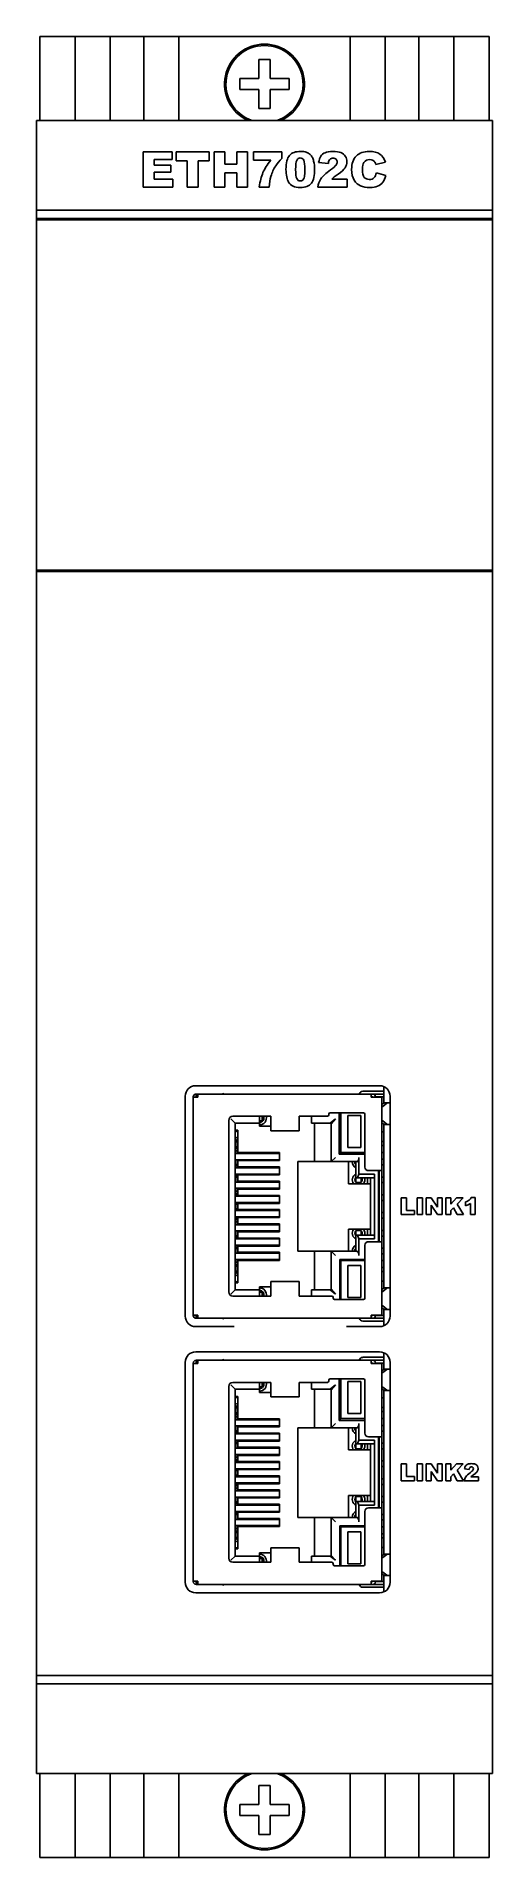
# Model space of a CAD drawing. Header units: inches. Extents: x 0 to 32, y 0 to 130.
import ezdxf

# ---------------------------------------------------------------- set-up
doc = ezdxf.new("R2010")
doc.units = ezdxf.units.IN
doc.header["$LTSCALE"] = 1.21
doc.header["$MEASUREMENT"] = 0
doc.layers.get('0').update_dxf_attribs({"linetype": 'CONTINUOUS'})
doc.layers.add('02___PRT_ALL_AXES', color=7, linetype='CONTINUOUS')
doc.layers.add('03___PRT_ALL_CURVES', color=7, linetype='CONTINUOUS')

msp = doc.modelspace()

# ---------------------------------------------------------------- linework, layer by layer
at = {"color": 7, "linetype": 'Continuous'}
for p, q in [((0, 130), (0, 124)), ((32, 130), (32, 124)), ((15.6, 127), (15.6, 128.35)), ((15.6, 128.35), (16.4, 128.35)), ((16.4, 128.35), (16.4, 127)), ((14.25, 127), (14.25, 126.2)), ((14.25, 127), (15.6, 127)), ((14.25, 126.2), (15.6, 126.2)), ((15.6, 124.85), (15.6, 126.2)), ((16.4, 127), (17.75, 127)), ((16.4, 124.85), (16.4, 126.2)), ((17.75, 126.2), (16.4, 126.2)), ((17.75, 126.2), (17.75, 127)), ((16.4, 124.85), (15.6, 124.85)), ((-0.25, 6), (-0.25, 124)), ((32.25, 124), (-0.25, 124)), ((32.25, 6), (32.25, 124)), ((32.25, 117.6), (-0.25, 117.6)), ((-0.25, 117), (32.25, 117)), ((32.25, 116.9), (-0.25, 116.9)), ((-0.25, 91.9), (32.25, 91.9)), ((-0.25, 91.8), (32.25, 91.8)), ((24.2, 55.1), (11.1, 55.1)), ((23, 54.71), (24.5, 54.71)), ((10.35, 54.35), (10.35, 38.65)), ((10.91, 54.3), (10.91, 38.7)), ((10.91, 54.27), (11.26, 54.27)), ((11.12, 54.5), (24.5, 54.5)), ((11.12, 54.27), (11.12, 54.5)), ((11.26, 54.3), (11.12, 54.3)), ((11.22, 54.3), (11.22, 54.27)), ((11.26, 54.27), (11.26, 54.5)), ((13.09, 54.55), (12.92, 54.5)), ((13.1, 54.5), (13.09, 54.55)), ((23.61, 54.27), (23.61, 54.5)), ((23.71, 54.3), (23.61, 54.3)), ((23.61, 54.27), (24.37, 54.27)), ((23.71, 54.27), (23.71, 54.3)), ((24.5, 54.3), (23.92, 54.3)), ((23.92, 54.27), (23.92, 54.3)), ((24.37, 38.73), (24.37, 54.27)), ((24.37, 53.75), (24.5, 53.85)), ((24.39, 53.62), (24.41, 53.61)), ((24.41, 53.61), (24.42, 53.61)), ((24.42, 53.61), (24.43, 53.62)), ((24.43, 53.62), (24.73, 53.85)), ((24.54, 53.87), (24.95, 53.87)), ((24.95, 38.65), (24.95, 54.35)), ((13.45, 52.62), (13.45, 40.38)), ((16.45, 52.92), (13.75, 52.92)), ((15.83, 52.6), (15.64, 52.6)), ((15.83, 52.92), (15.83, 52.6)), ((16.45, 51.88), (16.45, 52.92)), ((20.49, 52.92), (18.48, 52.92)), ((18.48, 52.92), (18.48, 51.88)), ((20.59, 53.02), (20.59, 53.07)), ((20.69, 53.17), (23.05, 53.17)), ((21.45, 50.34), (21.45, 53.17)), ((22.87, 52.98), (21.93, 52.98)), ((21.93, 50.69), (21.93, 52.98)), ((22.87, 52.98), (22.87, 50.69)), ((23.15, 49.29), (23.15, 53.07)), ((24.5, 52.36), (24.37, 52.46)), ((24.41, 52.6), (24.39, 52.59)), ((24.43, 52.59), (24.41, 52.6)), ((24.73, 52.36), (24.43, 52.59)), ((24.54, 52.34), (24.95, 52.34)), ((13.91, 51.3), (13.96, 51.3)), ((13.96, 50.25), (13.96, 51.3)), ((13.96, 51.1), (14.09, 51.1)), ((14.09, 50.74), (13.96, 50.74)), ((18.48, 51.88), (16.45, 51.88)), ((24.5, 51.12), (24.37, 51.12)), ((24.37, 50.84), (24.5, 50.84)), ((13.91, 50.25), (17.08, 50.25)), ((17.08, 49.81), (13.91, 49.81)), ((13.96, 49.24), (13.96, 49.81)), ((14.09, 49.47), (13.96, 49.47)), ((14.09, 49.81), (14.09, 49.75)), ((23.15, 50.34), (21.45, 50.34)), ((21.93, 50.69), (22.87, 50.69)), ((22.5, 49.68), (22.5, 49.45)), ((22.5, 49.45), (22.52, 49.45)), ((24.37, 50.34), (24.5, 50.34)), ((24.5, 49.85), (24.37, 49.85)), ((24.5, 49.45), (24.37, 49.45)), ((13.91, 49.24), (17.08, 49.24)), ((17.08, 48.79), (13.91, 48.79)), ((13.91, 48.22), (17.08, 48.22)), ((13.96, 48.22), (13.96, 48.79)), ((13.96, 48.56), (14.09, 48.56)), ((14.09, 48.29), (14.09, 48.22)), ((22.52, 48.58), (22.5, 48.58)), ((22.5, 48.58), (22.5, 48.18)), ((22.5, 48.18), (22.9, 48.18)), ((22.9, 48.18), (22.9, 48.53)), ((23.33, 48.53), (23.33, 48.1)), ((24.37, 49.04), (23.41, 49.04)), ((24.17, 48.58), (24.12, 48.58)), ((24.17, 48.18), (24.12, 48.18)), ((24.17, 49.04), (24.17, 43.96)), ((24.5, 48.58), (24.37, 48.58)), ((24.5, 48.18), (24.37, 48.18)), ((17.08, 47.78), (13.91, 47.78)), ((13.91, 47.21), (17.08, 47.21)), ((13.96, 47.21), (13.96, 47.78)), ((13.96, 47.29), (14.09, 47.29)), ((14.09, 47.27), (14.09, 47.21)), ((24.17, 47.31), (24.12, 47.31)), ((24.17, 46.91), (24.12, 46.91)), ((24.5, 47.31), (24.37, 47.31)), ((24.5, 46.91), (24.37, 46.91)), ((17.08, 46.76), (13.91, 46.76)), ((13.91, 46.19), (17.08, 46.19)), ((17.08, 45.75), (13.91, 45.75)), ((13.96, 46.19), (13.96, 46.76)), ((13.96, 45.17), (13.96, 45.75)), ((14.09, 45.66), (13.96, 45.66)), ((14.09, 45.75), (14.09, 45.68)), ((24.17, 46.04), (24.12, 46.04)), ((24.17, 45.64), (24.12, 45.64)), ((24.5, 46.04), (24.37, 46.04)), ((24.5, 45.64), (24.37, 45.64)), ((13.91, 45.17), (17.08, 45.17)), ((17.08, 44.73), (13.91, 44.73)), ((13.96, 44.16), (13.96, 44.73)), ((14.09, 44.39), (13.96, 44.39)), ((14.09, 44.73), (14.09, 44.67)), ((22.9, 44.77), (22.5, 44.77)), ((22.5, 44.77), (22.5, 44.37)), ((22.5, 44.37), (22.52, 44.37)), ((22.9, 44.42), (22.9, 44.77)), ((23.33, 44.85), (23.33, 44.42)), ((24.17, 44.77), (24.12, 44.77)), ((24.17, 44.37), (24.12, 44.37)), ((24.5, 44.77), (24.37, 44.77)), ((24.5, 44.37), (24.37, 44.37)), ((13.91, 44.16), (17.08, 44.16)), ((17.08, 43.71), (13.91, 43.71)), ((13.91, 43.14), (17.08, 43.14)), ((13.96, 43.14), (13.96, 43.71)), ((13.96, 43.48), (14.09, 43.48)), ((14.09, 43.21), (14.09, 43.14)), ((22.52, 43.5), (22.5, 43.5)), ((22.5, 43.5), (22.5, 43.28)), ((23.15, 39.93), (23.15, 43.71)), ((23.41, 43.96), (24.37, 43.96)), ((24.5, 43.5), (24.37, 43.5)), ((24.5, 43.1), (24.37, 43.1)), ((17.08, 42.7), (13.91, 42.7)), ((13.96, 41.65), (13.91, 41.65)), ((13.96, 41.65), (13.96, 42.7)), ((13.96, 42.21), (14.09, 42.21)), ((14.09, 41.85), (13.96, 41.85)), ((21.45, 42.62), (23.15, 42.62)), ((21.45, 39.83), (21.45, 42.62)), ((22.87, 42.26), (21.93, 42.26)), ((21.93, 39.97), (21.93, 42.26)), ((22.87, 42.26), (22.87, 39.97)), ((24.37, 42.62), (24.5, 42.62)), ((24.37, 42.11), (24.5, 42.11)), ((24.5, 41.83), (24.37, 41.83)), ((15.64, 40.36), (15.83, 40.36)), ((15.83, 40.36), (15.83, 40.08)), ((16.45, 41.12), (18.48, 41.12)), ((16.45, 40.08), (16.45, 41.12)), ((18.48, 41.12), (18.48, 40.08)), ((24.5, 40.64), (24.37, 40.54)), ((24.39, 40.41), (24.41, 40.4)), ((24.41, 40.4), (24.42, 40.41)), ((24.42, 40.41), (24.43, 40.41)), ((24.43, 40.41), (24.73, 40.64)), ((24.54, 40.66), (24.95, 40.66)), ((13.75, 40.08), (16.45, 40.08)), ((18.48, 40.08), (20.8, 40.08)), ((20.9, 39.93), (20.9, 39.98)), ((23.05, 39.83), (21, 39.83)), ((21.93, 39.97), (22.87, 39.97)), ((24.37, 39.25), (24.5, 39.15)), ((24.41, 39.39), (24.39, 39.38)), ((24.43, 39.38), (24.41, 39.39)), ((24.73, 39.15), (24.43, 39.38)), ((24.54, 39.13), (24.95, 39.13)), ((10.91, 38.73), (11.26, 38.73)), ((11.1, 37.9), (13.85, 37.9)), ((11.12, 38.73), (11.12, 38.5)), ((11.12, 38.7), (11.26, 38.7)), ((11.12, 38.5), (24.5, 38.5)), ((11.22, 38.73), (11.22, 38.7)), ((11.23, 38.72), (11.22, 38.73)), ((11.26, 38.5), (11.26, 38.73)), ((12.92, 38.5), (13.09, 38.45)), ((13.09, 38.45), (13.1, 38.5)), ((21.84, 37.9), (24.2, 37.9)), ((23, 38.3), (24.5, 38.3)), ((23.61, 38.73), (24.37, 38.73)), ((23.61, 38.5), (23.61, 38.73)), ((23.61, 38.7), (23.71, 38.7)), ((23.71, 38.7), (23.71, 38.73)), ((23.92, 38.7), (23.92, 38.73)), ((24.12, 38.7), (24.5, 38.7)), ((10.35, 35.35), (10.35, 19.65)), ((10.91, 35.3), (10.91, 19.7)), ((10.91, 35.27), (11.26, 35.27)), ((24.2, 36.1), (11.1, 36.1)), ((11.12, 35.5), (24.5, 35.5)), ((11.12, 35.27), (11.12, 35.5)), ((11.26, 35.3), (11.12, 35.3)), ((11.22, 35.3), (11.22, 35.27)), ((11.26, 35.27), (11.26, 35.5)), ((13.09, 35.55), (12.92, 35.5)), ((13.1, 35.5), (13.09, 35.55)), ((23, 35.71), (24.5, 35.71)), ((23.61, 35.27), (23.61, 35.5)), ((23.71, 35.3), (23.61, 35.3)), ((23.61, 35.27), (24.37, 35.27)), ((23.71, 35.27), (23.71, 35.3)), ((24.5, 35.3), (23.92, 35.3)), ((23.92, 35.27), (23.92, 35.3)), ((24.37, 19.73), (24.37, 35.27)), ((24.95, 19.65), (24.95, 35.35)), ((16.45, 33.92), (13.75, 33.92)), ((15.83, 33.92), (15.83, 33.6)), ((16.45, 32.88), (16.45, 33.92)), ((20.49, 33.92), (18.48, 33.92)), ((18.48, 33.92), (18.48, 32.88)), ((20.59, 34.02), (20.59, 34.07)), ((20.69, 34.17), (23.05, 34.17)), ((21.45, 31.34), (21.45, 34.17)), ((22.87, 33.98), (21.93, 33.98)), ((21.93, 31.69), (21.93, 33.98)), ((22.87, 33.98), (22.87, 31.69)), ((23.15, 30.29), (23.15, 34.07)), ((24.37, 34.75), (24.5, 34.85)), ((24.39, 34.62), (24.41, 34.61)), ((24.41, 34.61), (24.42, 34.61)), ((24.42, 34.61), (24.43, 34.62)), ((24.43, 34.62), (24.73, 34.85)), ((24.54, 34.87), (24.95, 34.87)), ((13.45, 33.62), (13.45, 21.38)), ((15.83, 33.6), (15.64, 33.6)), ((18.48, 32.88), (16.45, 32.88)), ((24.5, 33.36), (24.37, 33.46)), ((24.41, 33.6), (24.39, 33.59)), ((24.43, 33.59), (24.41, 33.6)), ((24.73, 33.36), (24.43, 33.59)), ((24.54, 33.34), (24.95, 33.34)), ((13.91, 32.3), (13.96, 32.3)), ((13.91, 31.25), (17.08, 31.25)), ((13.96, 31.25), (13.96, 32.3)), ((13.96, 32.1), (14.09, 32.1)), ((14.09, 31.74), (13.96, 31.74)), ((23.15, 31.34), (21.45, 31.34)), ((21.93, 31.69), (22.87, 31.69)), ((24.5, 32.12), (24.37, 32.12)), ((24.37, 31.84), (24.5, 31.84)), ((24.37, 31.34), (24.5, 31.34)), ((17.08, 30.81), (13.91, 30.81)), ((13.91, 30.24), (17.08, 30.24)), ((13.96, 30.24), (13.96, 30.81)), ((14.09, 30.47), (13.96, 30.47)), ((14.09, 30.81), (14.09, 30.75)), ((22.5, 30.68), (22.5, 30.45)), ((22.5, 30.45), (22.52, 30.45)), ((24.37, 30.04), (23.41, 30.04)), ((24.17, 30.04), (24.17, 24.96)), ((24.5, 30.85), (24.37, 30.85)), ((24.5, 30.45), (24.37, 30.45)), ((17.08, 29.79), (13.91, 29.79)), ((13.91, 29.22), (17.08, 29.22)), ((17.08, 28.78), (13.91, 28.78)), ((13.96, 29.22), (13.96, 29.79)), ((13.96, 29.56), (14.09, 29.56)), ((13.96, 28.21), (13.96, 28.78)), ((14.09, 29.29), (14.09, 29.22)), ((22.52, 29.58), (22.5, 29.58)), ((22.5, 29.58), (22.5, 29.18)), ((22.5, 29.18), (22.9, 29.18)), ((22.9, 29.18), (22.9, 29.53)), ((23.33, 29.53), (23.33, 29.1)), ((24.17, 29.58), (24.12, 29.58)), ((24.17, 29.18), (24.12, 29.18)), ((24.5, 29.58), (24.37, 29.58)), ((24.5, 29.18), (24.37, 29.18)), ((13.91, 28.21), (17.08, 28.21)), ((17.08, 27.76), (13.91, 27.76)), ((13.96, 28.29), (14.09, 28.29)), ((13.96, 27.19), (13.96, 27.76)), ((14.09, 28.27), (14.09, 28.21)), ((24.17, 28.31), (24.12, 28.31)), ((24.17, 27.91), (24.12, 27.91)), ((24.5, 28.31), (24.37, 28.31)), ((24.5, 27.91), (24.37, 27.91)), ((13.91, 27.19), (17.08, 27.19)), ((17.08, 26.75), (13.91, 26.75)), ((13.91, 26.17), (17.08, 26.17)), ((13.96, 26.17), (13.96, 26.75)), ((14.09, 26.66), (13.96, 26.66)), ((14.09, 26.75), (14.09, 26.68)), ((24.17, 27.04), (24.12, 27.04)), ((24.17, 26.64), (24.12, 26.64)), ((24.5, 27.04), (24.37, 27.04)), ((24.5, 26.64), (24.37, 26.64)), ((17.08, 25.73), (13.91, 25.73)), ((13.91, 25.16), (17.08, 25.16)), ((17.08, 24.71), (13.91, 24.71)), ((13.96, 25.16), (13.96, 25.73)), ((14.09, 25.39), (13.96, 25.39)), ((13.96, 24.14), (13.96, 24.71)), ((14.09, 25.73), (14.09, 25.67)), ((22.9, 25.77), (22.5, 25.77)), ((22.5, 25.77), (22.5, 25.37)), ((22.5, 25.37), (22.52, 25.37)), ((22.9, 25.42), (22.9, 25.77)), ((23.15, 20.93), (23.15, 24.71)), ((23.33, 25.85), (23.33, 25.42)), ((23.41, 24.96), (24.37, 24.96)), ((24.17, 25.77), (24.12, 25.77)), ((24.17, 25.37), (24.12, 25.37)), ((24.5, 25.77), (24.37, 25.77)), ((24.5, 25.37), (24.37, 25.37)), ((13.91, 24.14), (17.08, 24.14)), ((17.08, 23.7), (13.91, 23.7)), ((13.96, 24.48), (14.09, 24.48)), ((13.96, 22.65), (13.96, 23.7)), ((14.09, 24.21), (14.09, 24.14)), ((21.45, 23.62), (23.15, 23.62)), ((21.45, 20.83), (21.45, 23.62)), ((22.52, 24.5), (22.5, 24.5)), ((22.5, 24.5), (22.5, 24.28)), ((24.5, 24.5), (24.37, 24.5)), ((24.5, 24.1), (24.37, 24.1)), ((24.37, 23.62), (24.5, 23.62)), ((13.96, 22.65), (13.91, 22.65)), ((13.96, 23.21), (14.09, 23.21)), ((14.09, 22.85), (13.96, 22.85)), ((16.45, 22.12), (18.48, 22.12)), ((16.45, 21.08), (16.45, 22.12)), ((18.48, 22.12), (18.48, 21.08)), ((22.87, 23.26), (21.93, 23.26)), ((21.93, 20.97), (21.93, 23.26)), ((22.87, 23.26), (22.87, 20.97)), ((24.37, 23.11), (24.5, 23.11)), ((24.5, 22.83), (24.37, 22.83)), ((13.75, 21.08), (16.45, 21.08)), ((15.64, 21.36), (15.83, 21.36)), ((15.83, 21.36), (15.83, 21.08)), ((18.48, 21.08), (20.8, 21.08)), ((20.9, 20.93), (20.9, 20.98)), ((23.05, 20.83), (21, 20.83)), ((21.93, 20.97), (22.87, 20.97)), ((24.5, 21.64), (24.37, 21.54)), ((24.39, 21.41), (24.41, 21.4)), ((24.41, 21.4), (24.42, 21.41)), ((24.42, 21.41), (24.43, 21.41)), ((24.43, 21.41), (24.73, 21.64)), ((24.54, 21.66), (24.95, 21.66)), ((10.91, 19.73), (11.26, 19.73)), ((11.12, 19.73), (11.12, 19.5)), ((11.12, 19.7), (11.26, 19.7)), ((11.22, 19.73), (11.22, 19.7)), ((11.23, 19.72), (11.22, 19.73)), ((11.26, 19.5), (11.26, 19.73)), ((23.61, 19.73), (24.37, 19.73)), ((23.61, 19.5), (23.61, 19.73)), ((23.61, 19.7), (23.71, 19.7)), ((23.71, 19.7), (23.71, 19.73)), ((23.92, 19.7), (23.92, 19.73)), ((24.12, 19.7), (24.5, 19.7)), ((24.37, 20.25), (24.5, 20.15)), ((24.41, 20.39), (24.39, 20.38)), ((24.43, 20.38), (24.41, 20.39)), ((24.73, 20.15), (24.43, 20.38)), ((24.54, 20.13), (24.95, 20.13)), ((11.1, 18.9), (24.2, 18.9)), ((11.12, 19.5), (24.5, 19.5)), ((12.92, 19.5), (13.09, 19.45)), ((13.09, 19.45), (13.1, 19.5)), ((23, 19.3), (24.5, 19.3)), ((32.25, 13), (-0.25, 13)), ((32.25, 12.4), (-0.25, 12.4)), ((32.25, 6), (-0.25, 6)), ((0, 6), (0, 0)), ((32, 6), (32, 0)), ((15.6, 5.15), (16.4, 5.15)), ((15.6, 3.8), (15.6, 5.15)), ((16.4, 5.15), (16.4, 3.8)), ((14.25, 3.8), (15.6, 3.8)), ((14.25, 3.8), (14.25, 3)), ((14.25, 3), (15.6, 3)), ((15.6, 1.65), (15.6, 3)), ((16.4, 3.8), (17.75, 3.8)), ((17.75, 3), (16.4, 3)), ((16.4, 1.65), (16.4, 3)), ((17.75, 3), (17.75, 3.8)), ((16.4, 1.65), (15.6, 1.65))]:
    msp.add_line(p, q, dxfattribs=at)
at = {"color": 6, "linetype": 'Continuous'}
for p, q in [((13.91, 52.43), (13.6, 52.74)), ((13.91, 52.43), (15.64, 52.43)), ((13.91, 40.52), (13.91, 52.43)), ((15.64, 52.2), (15.64, 52.92)), ((15.64, 52.2), (16.45, 52.2)), ((19.34, 52.43), (19.34, 52.92)), ((19.34, 52.43), (20.69, 52.43)), ((19.57, 52.43), (19.57, 49.68)), ((21.05, 52.74), (20.69, 52.43)), ((20.74, 52.38), (21.05, 52.74)), ((20.74, 52.38), (20.74, 49.68)), ((21.32, 53.17), (21.32, 50.21)), ((14.09, 51.92), (13.91, 51.92)), ((14.09, 50.32), (14.09, 51.92)), ((24.37, 51.81), (24.5, 51.81)), ((17.08, 50.32), (14.09, 50.32)), ((14.09, 49.75), (17.08, 49.75)), ((14.09, 49.3), (14.09, 49.75)), ((17.08, 50.32), (17.08, 49.75)), ((18.38, 49.68), (22.6, 49.68)), ((18.38, 49.68), (18.38, 43.28)), ((20.74, 49.68), (21.05, 49.98)), ((21.45, 50.34), (21.32, 50.21)), ((21.32, 50.21), (23.15, 50.21)), ((21.99, 48.1), (21.99, 49.68)), ((22.52, 48.53), (22.52, 49.68)), ((22.72, 49.98), (22.72, 48.79)), ((14.09, 49.3), (17.08, 49.3)), ((14.09, 48.73), (17.08, 48.73)), ((14.09, 48.29), (14.09, 48.73)), ((14.09, 48.29), (17.08, 48.29)), ((17.08, 49.3), (17.08, 48.73)), ((17.08, 48.29), (17.08, 47.71)), ((23.56, 48.1), (21.99, 48.1)), ((22.52, 48.53), (23.85, 48.53)), ((22.72, 48.79), (22.62, 48.53)), ((23.85, 48.79), (22.72, 48.79)), ((23.56, 48.53), (23.56, 44.42)), ((23.85, 44.16), (23.85, 48.79)), ((24.12, 43.96), (24.12, 49.04)), ((14.09, 47.71), (17.08, 47.71)), ((14.09, 47.27), (14.09, 47.71)), ((14.09, 47.27), (17.08, 47.27)), ((17.08, 47.27), (17.08, 46.7)), ((14.09, 46.7), (17.08, 46.7)), ((14.09, 46.25), (14.09, 46.7)), ((14.09, 46.25), (17.08, 46.25)), ((14.09, 45.68), (17.08, 45.68)), ((14.09, 45.24), (14.09, 45.68)), ((17.08, 46.25), (17.08, 45.68)), ((14.09, 45.24), (17.08, 45.24)), ((14.09, 44.67), (17.08, 44.67)), ((14.09, 44.22), (14.09, 44.67)), ((14.09, 44.22), (17.08, 44.22)), ((17.08, 45.24), (17.08, 44.67)), ((17.08, 44.22), (17.08, 43.65)), ((21.99, 44.85), (23.56, 44.85)), ((21.99, 43.28), (21.99, 44.85)), ((22.52, 44.42), (23.85, 44.42)), ((22.52, 43.28), (22.52, 44.42)), ((22.62, 44.42), (22.72, 44.16)), ((14.09, 43.65), (17.08, 43.65)), ((14.09, 43.21), (14.09, 43.65)), ((14.09, 43.21), (17.08, 43.21)), ((17.08, 43.21), (17.08, 42.63)), ((22.6, 43.28), (18.38, 43.28)), ((19.57, 43.28), (19.57, 40.52)), ((20.74, 43.28), (21.05, 42.97)), ((20.74, 43.28), (20.74, 40.57)), ((22.72, 44.16), (23.85, 44.16)), ((22.72, 44.16), (22.72, 42.97)), ((14.09, 42.63), (17.08, 42.63)), ((14.09, 41.03), (14.09, 42.63)), ((23.15, 42.69), (21.37, 42.69)), ((21.37, 42.69), (21.45, 42.61)), ((21.37, 42.69), (21.37, 39.83)), ((13.91, 40.52), (13.6, 40.22)), ((13.91, 41.03), (14.09, 41.03)), ((15.64, 40.52), (13.91, 40.52)), ((15.64, 40.75), (16.45, 40.75)), ((15.64, 40.08), (15.64, 40.75)), ((20.69, 40.52), (19.34, 40.52)), ((19.34, 40.08), (19.34, 40.52)), ((20.69, 40.52), (21.05, 40.22)), ((21.05, 40.22), (20.74, 40.57)), ((24.37, 41.14), (24.5, 41.14)), ((24.12, 38.7), (23.92, 38.7)), ((24.12, 38.73), (24.12, 38.7)), ((15.64, 33.2), (15.64, 33.92)), ((19.34, 33.43), (19.34, 33.92)), ((21.32, 34.17), (21.32, 31.21)), ((13.91, 33.43), (13.6, 33.74)), ((13.91, 33.43), (15.64, 33.43)), ((13.91, 21.52), (13.91, 33.43)), ((14.09, 32.92), (13.91, 32.92)), ((14.09, 31.32), (14.09, 32.92)), ((15.64, 33.2), (16.45, 33.2)), ((19.34, 33.43), (20.69, 33.43)), ((19.57, 33.43), (19.57, 30.68)), ((21.05, 33.74), (20.69, 33.43)), ((20.74, 33.38), (21.05, 33.74)), ((20.74, 33.38), (20.74, 30.68)), ((24.37, 32.81), (24.5, 32.81)), ((17.08, 31.32), (14.09, 31.32)), ((17.08, 31.32), (17.08, 30.75)), ((21.45, 31.34), (21.32, 31.21)), ((21.32, 31.21), (23.15, 31.21)), ((14.09, 30.75), (17.08, 30.75)), ((14.09, 30.3), (14.09, 30.75)), ((14.09, 30.3), (17.08, 30.3)), ((17.08, 30.3), (17.08, 29.73)), ((18.38, 30.68), (22.6, 30.68)), ((18.38, 30.68), (18.38, 24.28)), ((20.74, 30.68), (21.05, 30.98)), ((21.99, 29.1), (21.99, 30.68)), ((22.52, 29.53), (22.52, 30.68)), ((22.72, 30.98), (22.72, 29.79)), ((24.12, 24.96), (24.12, 30.04)), ((14.09, 29.73), (17.08, 29.73)), ((14.09, 29.29), (14.09, 29.73)), ((14.09, 29.29), (17.08, 29.29)), ((14.09, 28.71), (17.08, 28.71)), ((14.09, 28.27), (14.09, 28.71)), ((17.08, 29.29), (17.08, 28.71)), ((23.56, 29.1), (21.99, 29.1)), ((22.52, 29.53), (23.85, 29.53)), ((22.72, 29.79), (22.62, 29.53)), ((23.85, 29.79), (22.72, 29.79)), ((23.56, 29.53), (23.56, 25.42)), ((23.85, 25.16), (23.85, 29.79)), ((14.09, 28.27), (17.08, 28.27)), ((14.09, 27.7), (17.08, 27.7)), ((14.09, 27.25), (14.09, 27.7)), ((17.08, 28.27), (17.08, 27.7)), ((14.09, 27.25), (17.08, 27.25)), ((14.09, 26.68), (17.08, 26.68)), ((14.09, 26.24), (14.09, 26.68)), ((14.09, 26.24), (17.08, 26.24)), ((17.08, 27.25), (17.08, 26.68)), ((17.08, 26.24), (17.08, 25.67)), ((14.09, 25.67), (17.08, 25.67)), ((14.09, 25.22), (14.09, 25.67)), ((14.09, 25.22), (17.08, 25.22)), ((17.08, 25.22), (17.08, 24.65)), ((21.99, 25.85), (23.56, 25.85)), ((21.99, 24.28), (21.99, 25.85)), ((22.52, 25.42), (23.85, 25.42)), ((22.52, 24.28), (22.52, 25.42)), ((22.62, 25.42), (22.72, 25.16)), ((22.72, 25.16), (23.85, 25.16)), ((22.72, 25.16), (22.72, 23.97)), ((14.09, 24.65), (17.08, 24.65)), ((14.09, 24.21), (14.09, 24.65)), ((14.09, 24.21), (17.08, 24.21)), ((14.09, 23.63), (17.08, 23.63)), ((14.09, 22.03), (14.09, 23.63)), ((17.08, 24.21), (17.08, 23.63)), ((22.6, 24.28), (18.38, 24.28)), ((19.57, 24.28), (19.57, 21.52)), ((20.74, 24.28), (21.05, 23.97)), ((20.74, 24.28), (20.74, 21.57)), ((23.15, 23.69), (21.37, 23.69)), ((21.37, 23.69), (21.45, 23.61)), ((21.37, 23.69), (21.37, 20.83)), ((24.37, 22.14), (24.5, 22.14)), ((13.91, 21.52), (13.6, 21.22)), ((13.91, 22.03), (14.09, 22.03)), ((15.64, 21.52), (13.91, 21.52)), ((15.64, 21.75), (16.45, 21.75)), ((15.64, 21.08), (15.64, 21.75)), ((20.69, 21.52), (19.34, 21.52)), ((19.34, 21.08), (19.34, 21.52)), ((20.69, 21.52), (21.05, 21.22)), ((21.05, 21.22), (20.74, 21.57)), ((24.12, 19.7), (23.92, 19.7)), ((24.12, 19.73), (24.12, 19.7))]:
    msp.add_line(p, q, dxfattribs=at)
at = {"color": 7, "linetype": 'Continuous'}
for centre, radius, start, end in [((16, 126.6), 2.85, 293.7203, 246.2797), ((16, 126.6), 2.75, 288.8396, 251.1604), ((1.55, 116), 1, 90, 114.4508), ((30.45, 116), 1, 65.5492, 90), ((1.55, 92.8), 1, 245.5492, 270), ((30.45, 92.8), 1, 270, 294.4508), ((11.1, 54.35), 0.75, 90, 180), ((23, 54.45), 0.254, 90, 168.463), ((24.2, 54.35), 0.75, 0, 90), ((11.12, 54.3), 0.203, 90, 180), ((23.71, 54.3), 0.203, 0, 90), ((13.75, 52.62), 0.3, 90, 180), ((15.65, 52.78), 0.483, 268.4364, 17.6819), ((15.65, 52.78), 0.305, 267.5016, 28.8133), ((20.49, 53.02), 0.1, 270, 0), ((20.69, 53.07), 0.1, 90, 180), ((23.05, 53.07), 0.1, 0, 90), ((14.04, 52.32), 0.483, 254.6962, 276.2062), ((13.91, 50.92), 0.483, 68.1715, 90), ((13.91, 50.92), 0.305, 54.2617, 80.1639), ((13.91, 50.92), 0.305, 279.8283, 305.7661), ((13.91, 50.92), 0.483, 276.2062, 291.8333), ((13.91, 49.65), 0.305, 279.8283, 305.7661), ((13.91, 49.65), 0.305, 18.2111, 31.7077), ((13.91, 49.65), 0.483, 11.4621, 19.3769), ((22.7, 49.65), 0.445, 176.7002, 246.1397), ((22.7, 49.65), 0.267, 174.5039, 221.4177), ((13.91, 48.38), 0.305, 54.2617, 80.1639), ((13.91, 48.38), 0.483, 46.9426, 59.2562), ((13.91, 49.65), 0.483, 300.8015, 313.0766), ((13.91, 48.38), 0.305, 328.3206, 341.7634), ((13.91, 48.38), 0.483, 340.6084, 348.5455), ((22.7, 48.38), 0.445, 113.8647, 219.3148), ((22.7, 48.38), 0.267, 138.5823, 221.4177), ((22.7, 48.38), 0.267, 228.5823, 311.4177), ((22.7, 48.38), 0.267, 318.5823, 35.1374), ((22.7, 48.38), 0.445, 320.7173, 20.176), ((23.41, 49.29), 0.254, 180, 270), ((13.91, 47.11), 0.483, 68.1715, 83.8019), ((13.91, 47.11), 0.305, 54.2617, 80.1639), ((13.91, 47.11), 0.305, 18.2111, 31.7077), ((13.91, 47.11), 0.483, 11.4621, 19.3769), ((13.91, 47.11), 0.483, 276.2062, 291.8333), ((13.91, 45.84), 0.483, 68.1715, 83.8019), ((13.91, 45.84), 0.305, 279.8283, 305.7661), ((13.91, 45.84), 0.483, 46.9426, 59.2562), ((13.91, 47.11), 0.483, 300.8015, 313.0766), ((13.91, 45.84), 0.305, 328.3206, 341.7634), ((13.91, 45.84), 0.483, 340.6084, 348.5455), ((13.91, 45.84), 0.483, 276.2062, 291.8333), ((13.91, 44.57), 0.305, 279.8283, 305.7661), ((13.91, 44.57), 0.483, 300.8015, 313.0766), ((13.91, 44.57), 0.305, 18.2111, 31.7077), ((13.91, 44.57), 0.483, 11.4621, 19.3769), ((22.7, 44.57), 0.445, 140.7173, 246.1397), ((22.7, 44.57), 0.267, 138.5823, 221.4177), ((22.7, 44.57), 0.267, 48.5823, 131.4177), ((22.7, 44.57), 0.267, 324.8626, 41.4177), ((22.7, 44.57), 0.445, 339.843, 39.3148), ((13.91, 43.3), 0.305, 54.2617, 80.1639), ((13.91, 43.3), 0.483, 46.9426, 59.2562), ((13.91, 43.3), 0.305, 328.3206, 341.7634), ((13.91, 43.3), 0.483, 340.6084, 348.5455), ((22.7, 43.3), 0.445, 113.8647, 183.3033), ((22.7, 43.3), 0.267, 138.5823, 185.4961), ((23.41, 43.71), 0.254, 90, 180), ((13.91, 42.03), 0.483, 68.1715, 83.8019), ((13.91, 42.03), 0.305, 54.2617, 80.1639), ((13.91, 42.03), 0.305, 279.8283, 305.7661), ((13.75, 40.38), 0.3, 180, 270), ((13.91, 42.03), 0.483, 270, 291.8333), ((14.04, 40.63), 0.483, 83.8019, 105.3038), ((15.65, 40.18), 0.483, 348.4585, 91.5665), ((15.65, 40.18), 0.305, 341.6172, 92.4946), ((20.8, 39.98), 0.1, 0, 90), ((21, 39.93), 0.1, 180, 270), ((23.05, 39.93), 0.1, 270, 0), ((11.1, 38.65), 0.75, 180, 270), ((11.12, 38.7), 0.203, 180, 270), ((23, 38.55), 0.254, 191.537, 270), ((23.71, 38.7), 0.203, 270, 360), ((24.2, 38.65), 0.75, 270, 0), ((11.1, 35.35), 0.75, 90, 180), ((11.12, 35.3), 0.203, 90, 180), ((23, 35.45), 0.254, 90, 168.463), ((23.71, 35.3), 0.203, 0, 90), ((24.2, 35.35), 0.75, 0, 90), ((13.75, 33.62), 0.3, 90, 180), ((15.65, 33.78), 0.483, 268.4364, 17.6819), ((15.65, 33.78), 0.305, 267.5016, 28.8133), ((20.49, 34.02), 0.1, 270, 0), ((20.69, 34.07), 0.1, 90, 180), ((23.05, 34.07), 0.1, 0, 90), ((14.04, 33.32), 0.483, 254.6962, 276.2062), ((13.91, 31.92), 0.483, 68.1715, 90), ((13.91, 31.92), 0.305, 54.2617, 80.1639), ((13.91, 31.92), 0.305, 279.8283, 305.7661), ((13.91, 31.92), 0.483, 276.2062, 291.8333), ((13.91, 30.65), 0.305, 279.8283, 305.7661), ((13.91, 30.65), 0.483, 300.8015, 313.0766), ((13.91, 30.65), 0.305, 18.2111, 31.7077), ((13.91, 30.65), 0.483, 11.4621, 19.3769), ((22.7, 30.65), 0.445, 176.7002, 246.1397), ((22.7, 30.65), 0.267, 174.5039, 221.4177), ((23.41, 30.29), 0.254, 180, 270), ((13.91, 29.38), 0.305, 54.2617, 80.1639), ((13.91, 29.38), 0.483, 46.9426, 59.2562), ((13.91, 29.38), 0.305, 328.3206, 341.7634), ((13.91, 29.38), 0.483, 340.6084, 348.5455), ((22.7, 29.38), 0.445, 113.8647, 219.3148), ((22.7, 29.38), 0.267, 138.5823, 221.4177), ((22.7, 29.38), 0.267, 228.5823, 311.4177), ((22.7, 29.38), 0.267, 318.5823, 35.1374), ((22.7, 29.38), 0.445, 320.7173, 20.176), ((13.91, 28.11), 0.483, 68.1715, 83.8019), ((13.91, 28.11), 0.305, 54.2617, 80.1639), ((13.91, 28.11), 0.483, 276.2062, 291.8333), ((13.91, 26.84), 0.483, 68.1715, 83.8019), ((13.91, 28.11), 0.483, 300.8015, 313.0766), ((13.91, 28.11), 0.305, 18.2111, 31.7077), ((13.91, 28.11), 0.483, 11.4621, 19.3769), ((13.91, 26.84), 0.305, 279.8283, 305.7661), ((13.91, 26.84), 0.483, 276.2062, 291.8333), ((13.91, 26.84), 0.483, 46.9426, 59.2562), ((13.91, 26.84), 0.305, 328.3206, 341.7634), ((13.91, 26.84), 0.483, 340.6084, 348.5455), ((13.91, 25.57), 0.305, 279.8283, 305.7661), ((13.91, 24.3), 0.483, 46.9426, 59.2562), ((13.91, 25.57), 0.483, 300.8015, 313.0766), ((13.91, 25.57), 0.305, 18.2111, 31.7077), ((13.91, 25.57), 0.483, 11.4621, 19.3769), ((22.7, 25.57), 0.445, 140.7173, 246.1397), ((22.7, 24.3), 0.445, 113.8647, 183.3033), ((22.7, 25.57), 0.267, 138.5823, 221.4177), ((22.7, 25.57), 0.267, 48.5823, 131.4177), ((22.7, 25.57), 0.267, 324.8626, 41.4177), ((22.7, 25.57), 0.445, 339.843, 39.3148), ((23.41, 24.71), 0.254, 90, 180), ((13.91, 24.3), 0.305, 54.2617, 80.1639), ((13.91, 23.03), 0.483, 68.1715, 83.8019), ((13.91, 24.3), 0.305, 328.3206, 341.7634), ((13.91, 24.3), 0.483, 340.6084, 348.5455), ((22.7, 24.3), 0.267, 138.5823, 185.4961), ((13.91, 23.03), 0.483, 270, 291.8333), ((14.04, 21.63), 0.483, 83.8019, 105.3038), ((13.91, 23.03), 0.305, 54.2617, 80.1639), ((13.91, 23.03), 0.305, 279.8283, 305.7661), ((13.75, 21.38), 0.3, 180, 270), ((15.65, 21.18), 0.483, 348.4585, 91.5665), ((15.65, 21.18), 0.305, 341.6172, 92.4946), ((20.8, 20.98), 0.1, 0, 90), ((21, 20.93), 0.1, 180, 270), ((23.05, 20.93), 0.1, 270, 0), ((11.1, 19.65), 0.75, 180, 270), ((11.12, 19.7), 0.203, 180, 270), ((23.71, 19.7), 0.203, 270, 360), ((24.2, 19.65), 0.75, 270, 0), ((23, 19.55), 0.254, 191.537, 270), ((16, 3.4), 2.85, 113.7203, 66.2797), ((16, 3.4), 2.75, 108.8396, 71.1604)]:
    msp.add_arc(centre, radius, start, end, dxfattribs=at)
at = {"color": 6, "linetype": 'Continuous'}
for centre, start, end in [((20.69, 52.38), 0, 90), ((20.69, 40.57), 270, 0), ((20.69, 33.38), 0, 90), ((20.69, 21.57), 270, 0)]:
    msp.add_arc(centre, 0.0508, start, end, dxfattribs=at)
at = {"color": 7, "linetype": 'Continuous'}
for centre, start_param, end_param in [((24.54, 53.61), 0, 0.349066), ((24.54, 52.6), -3.490659, -3.141593), ((24.54, 40.4), 0, 0.349066), ((24.54, 39.39), -3.490659, -3.141593), ((24.54, 34.61), 0, 0.349066), ((24.54, 33.6), -3.490659, -3.141593), ((24.54, 21.4), 0, 0.349066), ((24.54, 20.39), -3.490659, -3.141593)]:
    msp.add_ellipse(centre, major_axis=(0, 0.254), ratio=0.466308, start_param=start_param, end_param=end_param, dxfattribs=at)
at = {"color": 6, "linetype": 'Continuous'}
for centre, start_param, end_param in [((22.6, 49.98), -3.141593, -1.570796), ((22.6, 42.97), -1.570796, 0), ((22.6, 30.98), -3.141593, -1.570796), ((22.6, 23.97), -1.570796, 0)]:
    msp.add_ellipse(centre, major_axis=(0, 0.305), ratio=0.404026, start_param=start_param, end_param=end_param, dxfattribs=at)
at = {"color": 7, "linetype": 'Continuous'}
for points, knots in [([(11.22, 54.27), (11.23, 54.28), (11.23, 54.29), (11.24, 54.3), (11.25, 54.3)], [0, 0, 0, 0, 0.599098, 1, 1, 1, 1]), ([(24.73, 53.85), (24.73, 53.85), (24.74, 53.86), (24.76, 53.87), (24.77, 53.87)], [0, 0, 0, 0, 0.273103, 1, 1, 1, 1]), ([(24.77, 52.34), (24.77, 52.34), (24.75, 52.34), (24.74, 52.35), (24.73, 52.36)], [0, 0, 0, 0, 0.235955, 1, 1, 1, 1]), ([(24.73, 40.64), (24.73, 40.65), (24.74, 40.65), (24.76, 40.66), (24.77, 40.66)], [0, 0, 0, 0, 0.273103, 1, 1, 1, 1]), ([(24.77, 39.13), (24.77, 39.13), (24.75, 39.14), (24.74, 39.14), (24.73, 39.15)], [0, 0, 0, 0, 0.235955, 1, 1, 1, 1]), ([(11.22, 35.27), (11.23, 35.28), (11.23, 35.29), (11.24, 35.3), (11.25, 35.3)], [0, 0, 0, 0, 0.599098, 1, 1, 1, 1]), ([(24.73, 34.85), (24.73, 34.85), (24.74, 34.86), (24.76, 34.87), (24.77, 34.87)], [0, 0, 0, 0, 0.273103, 1, 1, 1, 1]), ([(24.77, 33.34), (24.77, 33.34), (24.75, 33.34), (24.74, 33.35), (24.73, 33.36)], [0, 0, 0, 0, 0.235955, 1, 1, 1, 1]), ([(24.73, 21.64), (24.73, 21.65), (24.74, 21.65), (24.76, 21.66), (24.77, 21.66)], [0, 0, 0, 0, 0.273103, 1, 1, 1, 1]), ([(24.77, 20.13), (24.77, 20.13), (24.75, 20.14), (24.74, 20.14), (24.73, 20.15)], [0, 0, 0, 0, 0.235955, 1, 1, 1, 1])]:
    msp.add_open_spline(points, degree=3, knots=knots, dxfattribs=at)
at = {"layer": '02___PRT_ALL_AXES', "color": 7, "linetype": 'Continuous'}
for p, q in [((32, 130), (0, 130)), ((2.5, 130), (2.5, 124)), ((5, 130), (5, 124)), ((7.4, 130), (7.4, 124)), ((9.9, 130), (9.9, 124)), ((22.1, 130), (22.1, 124)), ((24.6, 130), (24.6, 124)), ((27, 130), (27, 124)), ((29.5, 130), (29.5, 124)), ((24.5, 53.85), (24.5, 55.03)), ((24.5, 40.64), (24.5, 52.36)), ((24.5, 37.97), (24.5, 39.15)), ((24.5, 34.85), (24.5, 36.03)), ((24.5, 21.64), (24.5, 33.36)), ((24.5, 18.97), (24.5, 20.15)), ((2.5, 6), (2.5, 0)), ((5, 6), (5, 0)), ((7.4, 6), (7.4, 0)), ((9.9, 6), (9.9, 0)), ((22.1, 6), (22.1, 0)), ((24.6, 6), (24.6, 0)), ((27, 6), (27, 0)), ((29.5, 6), (29.5, 0)), ((32, 0), (0, 0))]:
    msp.add_line(p, q, dxfattribs=at)
at = {"layer": '03___PRT_ALL_CURVES', "color": 4, "linetype": 'Continuous'}
for p, q in [((7.36, 121.75), (7.36, 119.25)), ((9.43, 121.75), (7.36, 121.75)), ((8.13, 120.82), (8.13, 121.22)), ((8.13, 121.22), (9.43, 121.22)), ((9.43, 121.22), (9.43, 121.75)), ((9.71, 121.75), (9.71, 121.13)), ((12.05, 121.75), (9.71, 121.75)), ((9.71, 121.13), (10.49, 121.13)), ((10.49, 121.13), (10.49, 119.25)), ((11.27, 119.25), (11.27, 121.13)), ((11.27, 121.13), (12.05, 121.13)), ((12.05, 121.13), (12.05, 121.75)), ((12.41, 121.75), (12.41, 119.25)), ((13.18, 121.75), (12.41, 121.75)), ((13.18, 120.88), (13.18, 121.75)), ((14.02, 121.75), (14.02, 120.88)), ((14.8, 121.75), (14.02, 121.75)), ((14.8, 119.25), (14.8, 121.75)), ((15.21, 121.75), (15.21, 121.16)), ((17.24, 121.75), (15.21, 121.75)), ((15.21, 121.16), (16.45, 121.16)), ((17.24, 121.28), (17.24, 121.75)), ((19.86, 120.99), (20.55, 120.94)), ((23.94, 120.86), (24.62, 121.02)), ((9.33, 120.82), (8.13, 120.82)), ((8.13, 119.82), (8.13, 120.31)), ((8.13, 120.31), (9.33, 120.31)), ((9.47, 119.82), (8.13, 119.82)), ((9.33, 120.31), (9.33, 120.82)), ((9.47, 119.25), (9.47, 119.82)), ((14.02, 120.88), (13.18, 120.88)), ((13.18, 119.25), (13.18, 120.26)), ((13.18, 120.26), (14.02, 120.26)), ((14.02, 120.26), (14.02, 119.25)), ((20.81, 119.82), (20.97, 119.97)), ((21.89, 119.82), (20.81, 119.82)), ((20.97, 119.97), (21.25, 120.17)), ((21.89, 119.25), (21.89, 119.82)), ((24.64, 120.07), (23.97, 120.27)), ((7.36, 119.25), (9.47, 119.25)), ((10.49, 119.25), (11.27, 119.25)), ((12.41, 119.25), (13.18, 119.25)), ((14.02, 119.25), (14.8, 119.25)), ((15.63, 119.25), (16.33, 119.25)), ((19.81, 119.25), (21.89, 119.25)), ((26.12, 47.1), (25.75, 47.1)), ((25.75, 47.1), (25.75, 45.9)), ((26.12, 46.2), (26.12, 47.1)), ((27.25, 47.1), (26.88, 47.1)), ((26.88, 47.1), (26.88, 45.9)), ((27.25, 45.9), (27.25, 47.1)), ((27.87, 47.1), (27.52, 47.1)), ((27.52, 47.1), (27.52, 45.9)), ((28.32, 46.44), (27.87, 47.1)), ((28.67, 47.1), (28.32, 47.1)), ((28.32, 47.1), (28.32, 46.44)), ((28.67, 45.9), (28.67, 47.1)), ((29.29, 47.1), (28.92, 47.1)), ((28.92, 47.1), (28.92, 45.9)), ((29.29, 46.65), (29.29, 47.1)), ((29.68, 47.1), (29.29, 46.65)), ((30.17, 47.1), (29.68, 47.1)), ((29.73, 46.65), (30.17, 47.1)), ((31.01, 47.12), (30.74, 47.12)), ((31.01, 45.9), (31.01, 47.12)), ((25.75, 45.9), (26.7, 45.9)), ((26.7, 46.2), (26.12, 46.2)), ((26.7, 45.9), (26.7, 46.2)), ((26.88, 45.9), (27.25, 45.9)), ((27.52, 45.9), (27.87, 45.9)), ((27.87, 46.56), (28.32, 45.9)), ((27.87, 45.9), (27.87, 46.56)), ((28.32, 45.9), (28.67, 45.9)), ((28.92, 45.9), (29.29, 45.9)), ((29.29, 46.19), (29.48, 46.39)), ((29.29, 45.9), (29.29, 46.19)), ((29.48, 46.39), (29.73, 45.9)), ((30.19, 45.9), (29.73, 46.65)), ((29.73, 45.9), (30.19, 45.9)), ((30.33, 46.8), (30.33, 46.53)), ((30.68, 46.7), (30.68, 45.9)), ((30.68, 45.9), (31.01, 45.9)), ((26.12, 28.1), (25.75, 28.1)), ((25.75, 28.1), (25.75, 26.9)), ((26.12, 27.2), (26.12, 28.1)), ((27.25, 28.1), (26.88, 28.1)), ((26.88, 28.1), (26.88, 26.9)), ((27.25, 26.9), (27.25, 28.1)), ((27.87, 28.1), (27.52, 28.1)), ((27.52, 28.1), (27.52, 26.9)), ((28.32, 27.44), (27.87, 28.1)), ((27.87, 27.56), (28.32, 26.9)), ((27.87, 26.9), (27.87, 27.56)), ((28.67, 28.1), (28.32, 28.1)), ((28.32, 28.1), (28.32, 27.44)), ((28.67, 26.9), (28.67, 28.1)), ((29.29, 28.1), (28.92, 28.1)), ((28.92, 28.1), (28.92, 26.9)), ((29.29, 27.65), (29.29, 28.1)), ((29.68, 28.1), (29.29, 27.65)), ((29.29, 27.19), (29.48, 27.39)), ((29.48, 27.39), (29.73, 26.9)), ((30.17, 28.1), (29.68, 28.1)), ((29.73, 27.65), (30.17, 28.1)), ((30.19, 26.9), (29.73, 27.65)), ((30.26, 27.74), (30.59, 27.71)), ((30.79, 27.24), (30.93, 27.34)), ((25.75, 26.9), (26.7, 26.9)), ((26.7, 27.2), (26.12, 27.2)), ((26.7, 26.9), (26.7, 27.2)), ((26.88, 26.9), (27.25, 26.9)), ((27.52, 26.9), (27.87, 26.9)), ((28.32, 26.9), (28.67, 26.9)), ((28.92, 26.9), (29.29, 26.9)), ((29.29, 26.9), (29.29, 27.19)), ((29.73, 26.9), (30.19, 26.9)), ((30.23, 26.9), (31.24, 26.9)), ((30.71, 27.17), (30.79, 27.24)), ((31.24, 27.17), (30.71, 27.17)), ((31.24, 26.9), (31.24, 27.17))]:
    msp.add_line(p, q, dxfattribs=at)
for points in [[(16.45, 121.16), (16.19, 120.85), (16.01, 120.55), (15.89, 120.28)], [(16.8, 120.76), (16.92, 120.95), (17.06, 121.12), (17.24, 121.28)], [(17.79, 121.51), (17.61, 121.32), (17.53, 120.98), (17.53, 120.51)], [(18.57, 121.79), (18.22, 121.79), (17.96, 121.7), (17.79, 121.51)], [(18.22, 120.51), (18.22, 120.82), (18.24, 121.04), (18.3, 121.15)], [(18.3, 121.15), (18.35, 121.27), (18.43, 121.33), (18.54, 121.33)], [(18.54, 121.33), (18.66, 121.33), (18.74, 121.27), (18.8, 121.16)], [(18.98, 121.73), (18.87, 121.77), (18.74, 121.79), (18.57, 121.79)], [(18.8, 121.16), (18.85, 121.04), (18.88, 120.82), (18.88, 120.49)], [(19.25, 121.57), (19.18, 121.63), (19.09, 121.69), (18.98, 121.73)], [(19.41, 121.36), (19.37, 121.43), (19.32, 121.5), (19.25, 121.57)], [(19.5, 121.1), (19.48, 121.2), (19.45, 121.28), (19.41, 121.36)], [(19.57, 120.52), (19.57, 120.72), (19.55, 120.91), (19.5, 121.1)], [(20.01, 121.45), (19.94, 121.34), (19.89, 121.19), (19.86, 120.99)], [(20.32, 121.7), (20.18, 121.65), (20.08, 121.56), (20.01, 121.45)], [(20.87, 121.79), (20.63, 121.79), (20.45, 121.76), (20.32, 121.7)], [(20.55, 120.94), (20.57, 121.08), (20.61, 121.18), (20.67, 121.23)], [(20.67, 121.23), (20.72, 121.29), (20.8, 121.32), (20.89, 121.32)], [(21.44, 121.71), (21.3, 121.76), (21.11, 121.79), (20.87, 121.79)], [(20.89, 121.32), (20.97, 121.32), (21.04, 121.29), (21.1, 121.23)], [(21.1, 121.23), (21.15, 121.18), (21.18, 121.12), (21.18, 121.04)], [(21.18, 121.04), (21.18, 120.97), (21.15, 120.9), (21.1, 120.82)], [(21.76, 121.45), (21.68, 121.57), (21.57, 121.65), (21.44, 121.71)], [(21.74, 120.63), (21.83, 120.77), (21.87, 120.91), (21.87, 121.06)], [(21.87, 121.06), (21.87, 121.21), (21.84, 121.34), (21.76, 121.45)], [(22.54, 121.46), (22.32, 121.24), (22.21, 120.92), (22.21, 120.51)], [(23.47, 121.79), (23.07, 121.79), (22.76, 121.68), (22.54, 121.46)], [(22.98, 120.51), (22.98, 120.73), (23.02, 120.9), (23.09, 121)], [(23.09, 121), (23.18, 121.14), (23.32, 121.21), (23.49, 121.21)], [(24.22, 121.6), (24.04, 121.73), (23.79, 121.79), (23.47, 121.79)], [(23.49, 121.21), (23.57, 121.21), (23.64, 121.2), (23.7, 121.17)], [(23.7, 121.17), (23.76, 121.13), (23.82, 121.09), (23.86, 121.03)], [(23.86, 121.03), (23.89, 120.99), (23.91, 120.94), (23.94, 120.86)], [(24.62, 121.02), (24.53, 121.28), (24.4, 121.47), (24.22, 121.6)], [(15.89, 120.28), (15.77, 120), (15.69, 119.66), (15.63, 119.25)], [(16.33, 119.25), (16.35, 119.54), (16.39, 119.8), (16.46, 120.01)], [(16.46, 120.01), (16.54, 120.29), (16.65, 120.54), (16.8, 120.76)], [(17.53, 120.51), (17.53, 120.32), (17.55, 120.14), (17.58, 119.98)], [(17.58, 119.98), (17.61, 119.82), (17.66, 119.7), (17.72, 119.6)], [(17.72, 119.6), (17.8, 119.47), (17.91, 119.37), (18.04, 119.31)], [(18.3, 119.86), (18.25, 119.97), (18.22, 120.19), (18.22, 120.51)], [(18.55, 119.68), (18.44, 119.68), (18.36, 119.74), (18.3, 119.86)], [(18.73, 119.75), (18.68, 119.71), (18.62, 119.68), (18.55, 119.68)], [(18.84, 119.99), (18.82, 119.88), (18.78, 119.8), (18.73, 119.75)], [(18.88, 120.49), (18.88, 120.26), (18.87, 120.1), (18.84, 119.99)], [(19.34, 119.52), (19.5, 119.73), (19.57, 120.07), (19.57, 120.52)], [(20.02, 119.83), (19.9, 119.65), (19.83, 119.45), (19.81, 119.25)], [(20.71, 120.47), (20.37, 120.23), (20.15, 120.01), (20.02, 119.83)], [(21.1, 120.82), (21.04, 120.74), (20.91, 120.62), (20.71, 120.47)], [(21.25, 120.17), (21.49, 120.34), (21.65, 120.49), (21.74, 120.63)], [(22.21, 120.51), (22.21, 120.19), (22.27, 119.94), (22.4, 119.74)], [(22.4, 119.74), (22.52, 119.54), (22.67, 119.4), (22.84, 119.33)], [(23.11, 119.94), (23.03, 120.04), (22.98, 120.23), (22.98, 120.51)], [(23.47, 119.79), (23.31, 119.79), (23.19, 119.84), (23.11, 119.94)], [(23.8, 119.91), (23.73, 119.83), (23.61, 119.79), (23.47, 119.79)], [(23.97, 120.27), (23.93, 120.11), (23.88, 119.99), (23.8, 119.91)], [(24.43, 119.59), (24.52, 119.72), (24.6, 119.88), (24.64, 120.07)], [(18.04, 119.31), (18.17, 119.24), (18.34, 119.21), (18.55, 119.21)], [(18.55, 119.21), (18.92, 119.21), (19.19, 119.31), (19.34, 119.52)], [(22.84, 119.33), (23.02, 119.25), (23.24, 119.21), (23.51, 119.21)], [(23.51, 119.21), (23.73, 119.21), (23.92, 119.24), (24.06, 119.3)], [(24.06, 119.3), (24.21, 119.37), (24.33, 119.46), (24.43, 119.59)], [(30.59, 46.93), (30.53, 46.88), (30.44, 46.83), (30.33, 46.8)], [(30.74, 47.12), (30.7, 47.05), (30.65, 46.98), (30.59, 46.93)], [(30.33, 46.53), (30.4, 46.55), (30.47, 46.57), (30.52, 46.6)], [(30.52, 46.6), (30.57, 46.62), (30.62, 46.66), (30.68, 46.7)], [(30.33, 27.96), (30.3, 27.9), (30.27, 27.83), (30.26, 27.74)], [(30.48, 28.08), (30.41, 28.05), (30.37, 28.01), (30.33, 27.96)], [(30.67, 27.49), (30.51, 27.37), (30.4, 27.27), (30.34, 27.18)], [(30.74, 28.12), (30.63, 28.12), (30.54, 28.11), (30.48, 28.08)], [(30.59, 27.71), (30.6, 27.78), (30.62, 27.82), (30.65, 27.85)], [(30.65, 27.85), (30.67, 27.88), (30.71, 27.89), (30.75, 27.89)], [(30.85, 27.65), (30.83, 27.61), (30.76, 27.56), (30.67, 27.49)], [(31.02, 28.08), (30.95, 28.11), (30.86, 28.12), (30.74, 28.12)], [(30.75, 27.89), (30.79, 27.89), (30.83, 27.88), (30.85, 27.85)], [(30.85, 27.85), (30.88, 27.83), (30.89, 27.8), (30.89, 27.76)], [(30.89, 27.76), (30.89, 27.73), (30.88, 27.69), (30.85, 27.65)], [(30.93, 27.34), (31.04, 27.42), (31.12, 27.49), (31.16, 27.56)], [(31.17, 27.96), (31.13, 28.01), (31.08, 28.05), (31.02, 28.08)], [(31.16, 27.56), (31.2, 27.63), (31.23, 27.7), (31.23, 27.77)], [(31.23, 27.77), (31.23, 27.84), (31.21, 27.9), (31.17, 27.96)], [(30.34, 27.18), (30.28, 27.09), (30.25, 27), (30.23, 26.9)]]:
    msp.add_open_spline(points, degree=3, dxfattribs=at)

doc.saveas('drawing.dxf')
